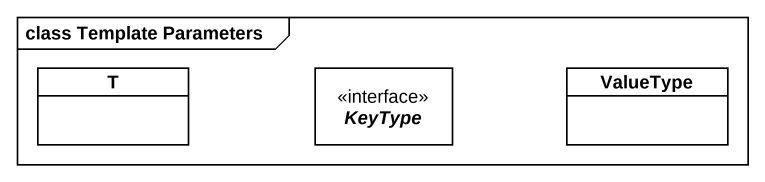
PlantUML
@startuml
mainframe class Template Parameters
hide circle
hide empty members
class T
interface KeyType
class ValueType
@enduml
